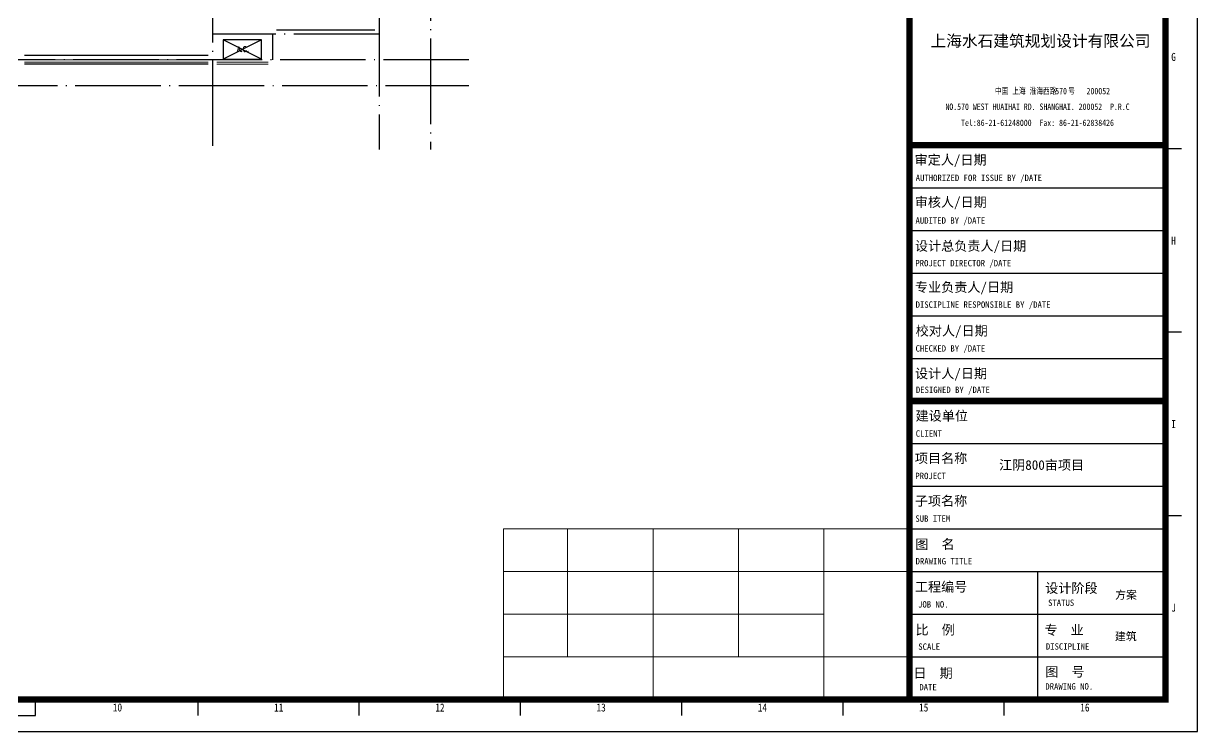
# Model space of a CAD drawing. Extents: x 121658 to 184658, y 9304 to 53801.
# Drawn here: x 157181 to 184658, y 9304 to 25886 of the extents above; entities that cross this region are included whole.
import ezdxf
from ezdxf.enums import TextEntityAlignment as Align

# ---------------------------------------------------------------- set-up
doc = ezdxf.new("R2010")
doc.units = 0
doc.header["$LTSCALE"] = 1000
doc.header["$MEASUREMENT"] = 0
doc.linetypes.add('ACAD_ISO02W100', pattern=[15, 12, -3])
doc.linetypes.add('DOTE', pattern=[2.42, 2, -0.2, 0.02, -0.2])
for name, color, linetype in [('DOTE', 1, 'DOTE'), ('tk', 253, 'Continuous'), ('看线', 5, 'Continuous'), ('空调', 8, 'Continuous')]:
    doc.layers.add(name, color=color, linetype=linetype)
for name, color, linetype, lineweight in [('Text-I', 7, 'Continuous', 5), ('家具', 33, 'Continuous', 9), ('房建名称', 7, 'Continuous', 0), ('面积', 190, 'Continuous', 5)]:
    doc.layers.add(name, color=color, linetype=linetype, lineweight=lineweight)
doc.styles.add('DIM_FONT', font='SIMPLEX.shx', dxfattribs={"width": 0.8})
doc.styles.add('TKZ1', font='SIMHEI.TTF', dxfattribs={"width": 0.7})
doc.styles.add('图签栏', font='SimSun.ttf')

# ---------------------------------------------------------------- blocks, each defined once
blk = doc.blocks.new('111')
at = {"layer": '空调', "linetype": 'ACAD_ISO02W100'}
for p, q in [((1000, 0), (0, 500)), ((1000, 500), (0, 0))]:
    blk.add_line(p, q, dxfattribs=at)
blk.add_lwpolyline([(0, 500), (0, 0), (1000, 0), (1000, 500)], close=True, dxfattribs=at)
at = {"layer": 'Text-I', "style": 'DIM_FONT', "width": 0.8}
blk.add_text('A.C.', height=140, dxfattribs=at).set_placement((675, 262), align=Align.MIDDLE_RIGHT)
blk = doc.blocks.new('图框')
for p, q in [((-58108, -504711), (-58108, -445311)), ((-58608, -486491), (-59108, -486491)), ((-67108, -487711), (-59108, -487711)), ((-67108, -489045), (-59108, -489045)), ((-67108, -490378), (-59108, -490378)), ((-67108, -491711), (-59108, -491711)), ((-58608, -492231), (-59108, -492231)), ((-67108, -493045), (-59108, -493045)), ((-67108, -495711), (-59108, -495711)), ((-67108, -497045), (-59108, -497045)), ((-58608, -497971), (-59108, -497971)), ((-67108, -498378), (-59108, -498378)), ((-67108, -499711), (-59108, -499711)), ((-63108, -499711), (-63108, -503711)), ((-67108, -501045), (-59108, -501045)), ((-67108, -502378), (-59108, -502378)), ((-94408, -504211), (-94408, -503711)), ((-89333, -504211), (-89333, -503711)), ((-84296, -504211), (-84296, -503711)), ((-79258, -504211), (-79258, -503711)), ((-74221, -504211), (-74221, -503711)), ((-69183, -504211), (-69183, -503711)), ((-64146, -504211), (-64146, -503711)), ((-104408, -504211), (-94408, -504211)), ((-142208, -504711), (-58108, -504711))]:
    blk.add_line(p, q)
at = {"const_width": 200}
blk.add_lwpolyline([(-59108, -446311), (-139708, -446311), (-139708, -503711), (-59108, -503711)], close=True, dxfattribs=at)
for points in [[(-67108, -446311), (-67108, -503711)], [(-67108, -486378), (-59108, -486378)], [(-67108, -486378), (-59108, -486378)], [(-67108, -494378), (-59108, -494378)]]:
    blk.add_lwpolyline(points, dxfattribs=at)
at = {"style": 'TKZ1'}
blk.add_text('上海水石建筑规划设计有限公司', height=360, dxfattribs=at).set_placement((-63016, -483114), align=Align.MIDDLE)
for s, height, width, p in [('G', 250, 0.85, (-58858, -483621)), ('中国 上海 淮海西路   号    ', 200, 0.75, (-62944, -484678)), ('570     200052 ', 200, 0.75, (-61637, -484691)), ('NO.570 WEST HUAIHAI RD. SHANGHAI. 200052  P.R.C', 200, 0.75, (-63108, -485178)), ('Tel:86-21-61248000  Fax: 86-21-62838426', 200, 0.75, (-63108, -485678)), ('H', 250, 0.85, (-58858, -489361)), ('I', 250, 0.85, (-58858, -495101)), ('J', 250, 0.85, (-58858, -500841)), ('10', 250, 0.85, (-91852, -503961)), ('11', 250, 0.85, (-86815, -503961)), ('12', 250, 0.85, (-81777, -503961)), ('13', 250, 0.85, (-76740, -503961)), ('14', 250, 0.85, (-71702, -503961)), ('15', 250, 0.85, (-66665, -503961)), ('16', 250, 0.85, (-61627, -503961))]:
    blk.add_text(s, height=height, dxfattribs=dict(at, width=width)).set_placement(p, align=Align.MIDDLE)
for s, height, style, p in [('审定人/日期', 300, '图签栏', (-66948, -486989)), ('AUTHORIZED FOR ISSUE BY /DATE', 200, '图签栏', (-66914, -487503)), ('审核人/日期', 300, '图签栏', (-66943, -488309)), ('AUDITED BY /DATE', 200, '图签栏', (-66920, -488835)), ('设计总负责人/日期', 300, '图签栏', (-66937, -489681)), ('PROJECT DIRECTOR /DATE', 200, '图签栏', (-66924, -490169)), ('专业负责人/日期', 300, '图签栏', (-66936, -490968)), ('DISCIPLINE RESPONSIBLE BY /DATE', 200, '图签栏', (-66917, -491465)), ('校对人/日期', 300, '图签栏', (-66913, -492333)), ('CHECKED BY /DATE', 200, '图签栏', (-66918, -492834)), ('设计人/日期', 300, '图签栏', (-66934, -493667)), ('DESIGNED BY /DATE', 200, '图签栏', (-66908, -494128)), ('建设单位', 300, '图签栏', (-66916, -494992)), ('CLIENT', 200, '图签栏', (-66912, -495495)), ('项目名称', 300, '图签栏', (-66940, -496318)), ('江阴800亩项目', 300, 'TKZ1', (-64310, -496529)), ('PROJECT', 200, '图签栏', (-66924, -496821)), ('子项名称', 300, '图签栏', (-66940, -497651)), ('SUB ITEM', 200, '图签栏', (-66924, -498154)), ('图  名', 300, '图签栏', (-66923, -499005)), ('DRAWING TITLE', 200, '图签栏', (-66918, -499487)), ('工程编号', 300, '图签栏', (-66938, -500337)), ('设计阶段', 300, '图签栏', (-62868, -500376)), ('方案', 250, 'TKZ1', (-60684, -500565)), ('JOB NO.', 200, '图签栏', (-66839, -500836)), ('STATUS', 200, '图签栏', (-62779, -500784)), ('比  例', 300, '图签栏', (-66919, -501681)), ('专  业', 300, '图签栏', (-62891, -501686)), ('建筑', 250, 'TKZ1', (-60690, -501860)), ('SCALE', 200, '图签栏', (-66833, -502157)), ('DISCIPLINE', 200, '图签栏', (-62848, -502152)), ('日  期', 300, '图签栏', (-66983, -503034)), ('图  号', 300, '图签栏', (-62866, -502994)), ('DATE', 200, '图签栏', (-66800, -503422)), ('DRAWING NO.', 200, '图签栏', (-62864, -503400))]:
    blk.add_text(s, height=height, dxfattribs=dict(style=style)).set_placement(p)

msp = doc.modelspace()

# ---------------------------------------------------------------- linework, layer by layer
at = {"layer": 'DOTE'}
for p, q in [((166706, 44890), (166706, 22933)), ((165506, 33433), (165506, 22933)), ((161606, 32283), (161606, 22933)), ((165506, 25633), (161606, 25633)), ((163006, 25633), (163006, 25033)), ((167606, 25033), (153306, 25033)), ((136614, 24433), (167606, 24433))]:
    msp.add_line(p, q, dxfattribs=at)
at = {"layer": '家具'}
for p, q in [((161506, 25033), (157206, 25033)), ((161506, 24983), (157206, 24983)), ((161706, 24983), (162906, 24983)), ((161706, 24933), (162906, 24933))]:
    msp.add_line(p, q, dxfattribs=at)
at = {"layer": '看线'}
for p, q in [((163106, 25733), (165406, 25733)), ((161506, 25133), (157206, 25133)), ((161506, 24933), (157206, 24933))]:
    msp.add_line(p, q, dxfattribs=at)
at = {"layer": '面积', "color": 2}
for p, q in [((168416, 14053), (177916, 14053)), ((168416, 14053), (168416, 10053)), ((169916, 14053), (169916, 11053)), ((171916, 14053), (171916, 10053)), ((173916, 14053), (173916, 11053)), ((175916, 14053), (175916, 10053)), ((177916, 14053), (177916, 10053)), ((168416, 13053), (177916, 13053)), ((168416, 12053), (175916, 12053)), ((168416, 12053), (175916, 12053)), ((168416, 11053), (177916, 11053)), ((168416, 10053), (175916, 10053))]:
    msp.add_line(p, q, dxfattribs=at)

# ---------------------------------------------------------------- block references
at = {"layer": 'tk', "xscale": 0.7491082046180964, "yscale": 0.749108204501681, "zscale": 0.7491082045191118}
msp.add_blockref('图框', (228188, 387387), dxfattribs=at)
at = {"layer": '房建名称', "xscale": 0.8999999999068677, "yscale": 0.9000000000232831, "zscale": 0.9}
msp.add_blockref('111', (161852, 25050), dxfattribs=at)

doc.saveas('drawing.dxf')
